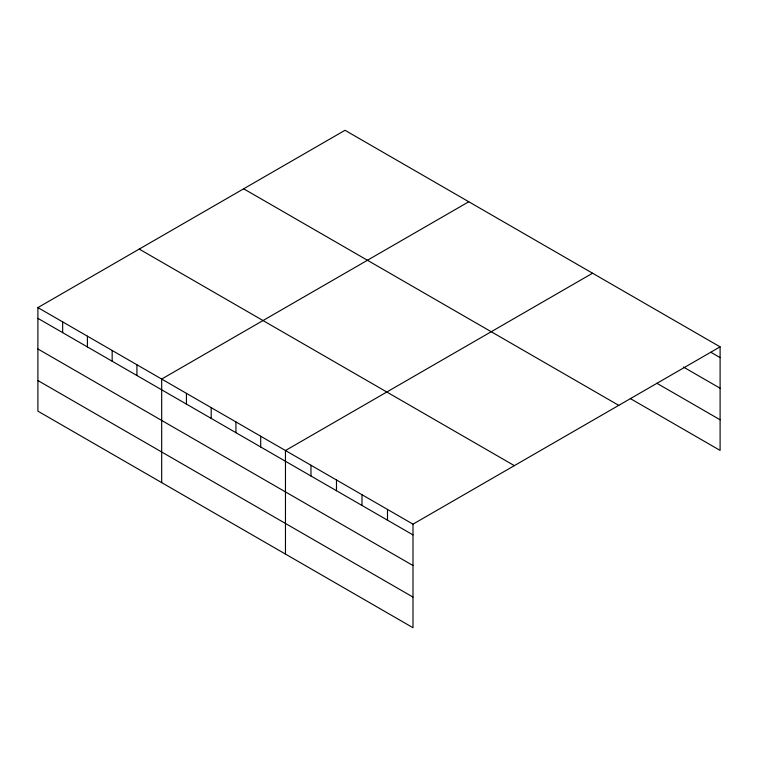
<?xml version="1.0" encoding="UTF-8"?>
<svg xmlns="http://www.w3.org/2000/svg" width="758" height="758" viewBox="0 0 758 758"><rect width="100%" height="100%" fill="white"/><g stroke="black" fill="none" stroke-linecap="round" stroke-linejoin="round"><path stroke-width="1.14" d="M37.9 307.596L412.996 524.157L412.996 627.709L37.9 411.149L37.9 307.596L345.004 130.291L720.1 346.851L720.1 450.404L630.315 398.566M468.785 201.751L161.681 379.057L161.681 482.619M592.567 273.221L285.463 450.527L285.463 554.079M412.996 524.157L720.1 346.851M710.919 352.299L720.1 357.596M683.375 367.024L720.1 388.229M656.845 383.254L720.1 419.78M243.659 188.799L618.755 405.359M139.245 249.088L514.341 465.639M37.9 318.351L412.996 534.902M37.9 348.974L412.996 565.534M37.9 380.525L412.996 597.086M387.49 509.433L387.49 520.178M361.983 494.699L361.983 505.453M336.476 479.975L336.476 490.729M310.969 465.251L310.969 476.005M260.705 436.229L260.705 446.983M235.946 421.941L235.946 432.695M211.188 407.643L211.188 418.397M186.44 393.355L186.44 404.109M136.923 364.769L136.923 375.523M112.165 350.471L112.165 361.225M87.416 336.182L87.416 346.937M62.658 321.894L62.658 332.639"/></g></svg>
